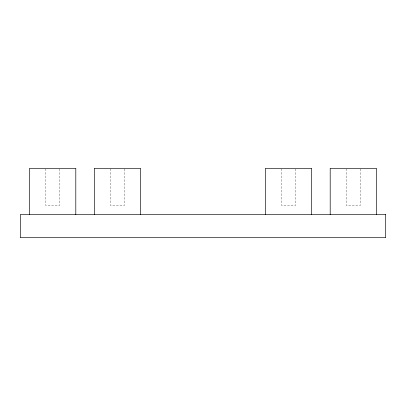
<?xml version="1.0" encoding="UTF-8"?>
<svg xmlns="http://www.w3.org/2000/svg" width="406" height="406" viewBox="0 0 406 406"><rect width="100%" height="100%" fill="white"/><g stroke="black" fill="none" stroke-linecap="round" stroke-linejoin="round"><path stroke-width="0.3" stroke-dasharray="2.03 1.52" d="M360.492 168.937L360.492 205.314L346.156 205.314L346.156 168.937M295.735 168.937L295.735 205.314L281.399 205.314L281.399 168.937M124.601 168.937L124.601 205.314L110.265 205.314L110.265 168.937M59.844 168.937L59.844 205.314L45.508 205.314L45.508 168.937"/><path stroke-width="0.61" d="M376.448 214.561L376.448 168.312L330.195 168.312L330.195 214.561M311.696 214.561L311.696 168.312L265.443 168.312L265.443 214.561M140.557 214.561L140.557 168.312L94.304 168.312L94.304 214.561M75.805 214.561L75.805 168.312L29.552 168.312L29.552 214.561M385.7 214.561L20.3 214.561L20.3 237.688L385.7 237.688L385.7 214.561"/></g></svg>
